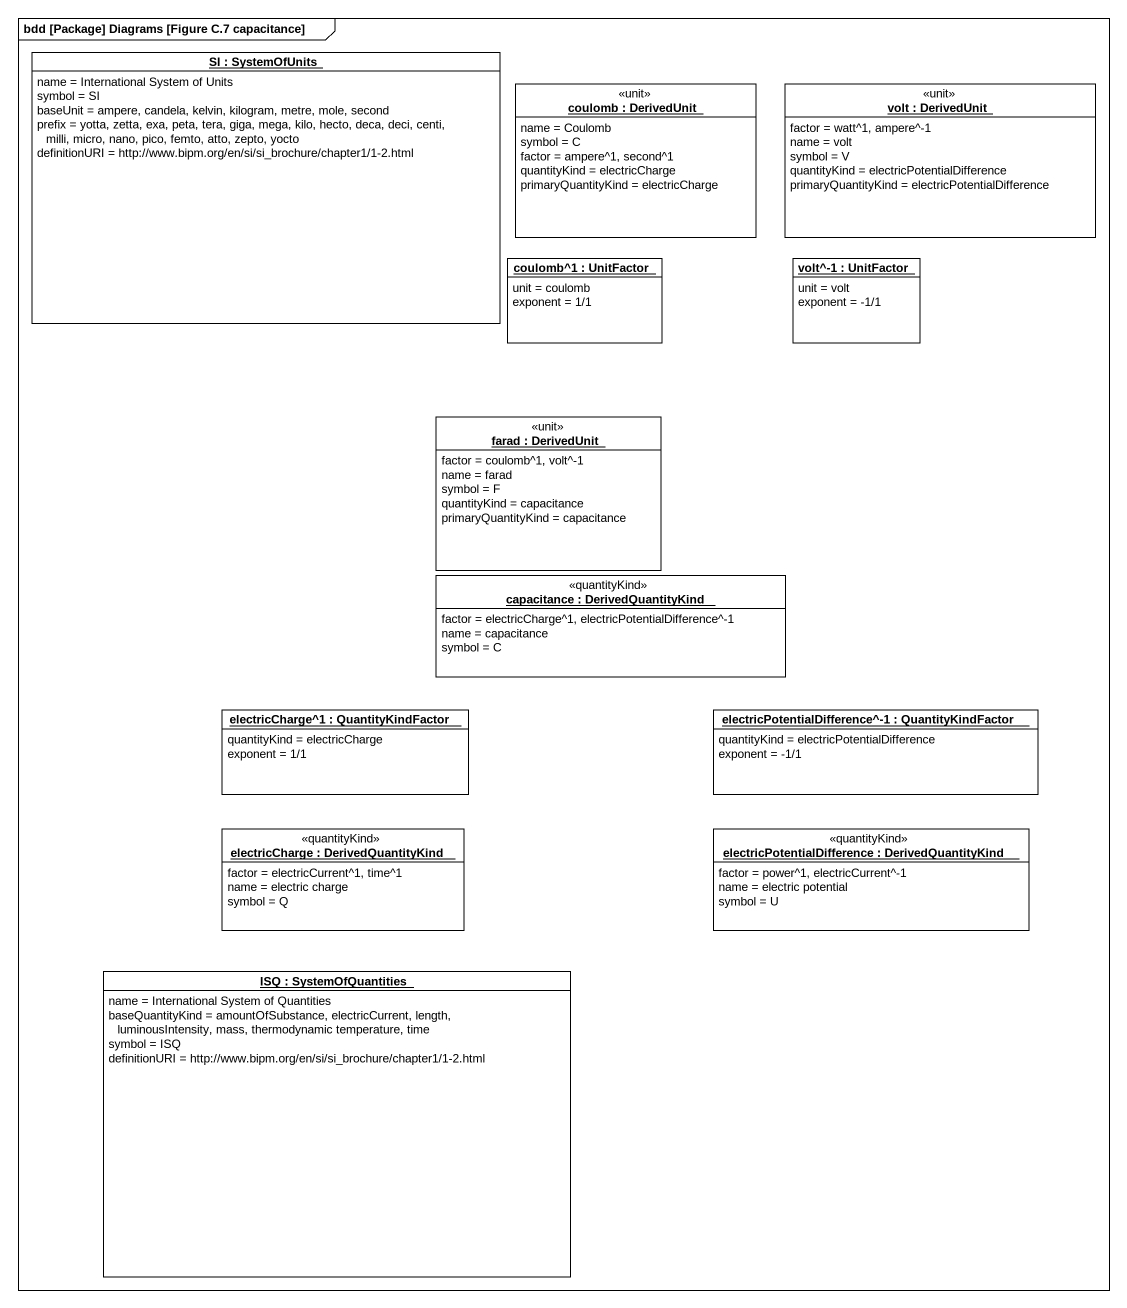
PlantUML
@startuml
mainframe bdd [Package] Diagrams [Figure C.7 capacitance]
hide circle
hide empty members
object "SI : SystemOfUnits" as SI #FFFFFF {
  name = International System of Units
  symbol = SI
  baseUnit = ampere, candela, kelvin, kilogram, metre, mole, second
  prefix = yotta, zetta, exa, peta, tera, giga, mega, kilo, hecto, deca, deci, centi, milli, micro, nano, pico, femto, atto, zepto, yocto
  definitionURI = http://www.bipm.org/en/si/si_brochure/chapter1/1-2.html
}
object "coulomb : DerivedUnit" as coulomb <<unit>> #FFFFFF {
  name = Coulomb
  symbol = C
  factor = ampere^1, second^1
  quantityKind = electricCharge
  primaryQuantityKind = electricCharge
}
object "volt : DerivedUnit" as volt <<unit>> #FFFFFF {
  factor = watt^1, ampere^-1
  name = volt
  symbol = V
  quantityKind = electricPotentialDifference
  primaryQuantityKind = electricPotentialDifference
}
object "coulomb^1 : UnitFactor" as coulomb_1 #FFFFFF {
  unit = coulomb
  exponent = 1/1
}
object "volt^-1 : UnitFactor" as volt_1 #FFFFFF {
  unit = volt
  exponent = -1/1
}
object "farad : DerivedUnit" as farad <<unit>> #FFFFFF {
  factor = coulomb^1, volt^-1
  name = farad
  symbol = F
  quantityKind = capacitance
  primaryQuantityKind = capacitance
}
object "capacitance : DerivedQuantityKind" as capacitance <<quantityKind>> #FFFFFF {
  factor = electricCharge^1, electricPotentialDifference^-1
  name = capacitance
  symbol = C
}
object "electricCharge^1 : QuantityKindFactor" as electricCharge_1 #FFFFFF {
  quantityKind = electricCharge
  exponent = 1/1
}
object "electricPotentialDifference^-1 : QuantityKindFactor" as electricPotentialDifference #FFFFFF {
  quantityKind = electricPotentialDifference
  exponent = -1/1
}
object "electricCharge : DerivedQuantityKind" as electricCharge <<quantityKind>> #FFFFFF {
  factor = electricCurrent^1, time^1
  name = electric charge
  symbol = Q
}
object "electricPotentialDifference : DerivedQuantityKind" as electricPotentialDifference_2 <<quantityKind>> #FFFFFF {
  factor = power^1, electricCurrent^-1
  name = electric potential
  symbol = U
}
object "ISQ : SystemOfQuantities" as ISQ #FFFFFF {
  name = International System of Quantities
  baseQuantityKind = amountOfSubstance, electricCurrent, length, luminousIntensity, mass, thermodynamic temperature, time
  symbol = ISQ
  definitionURI = http://www.bipm.org/en/si/si_brochure/chapter1/1-2.html
}
@enduml
